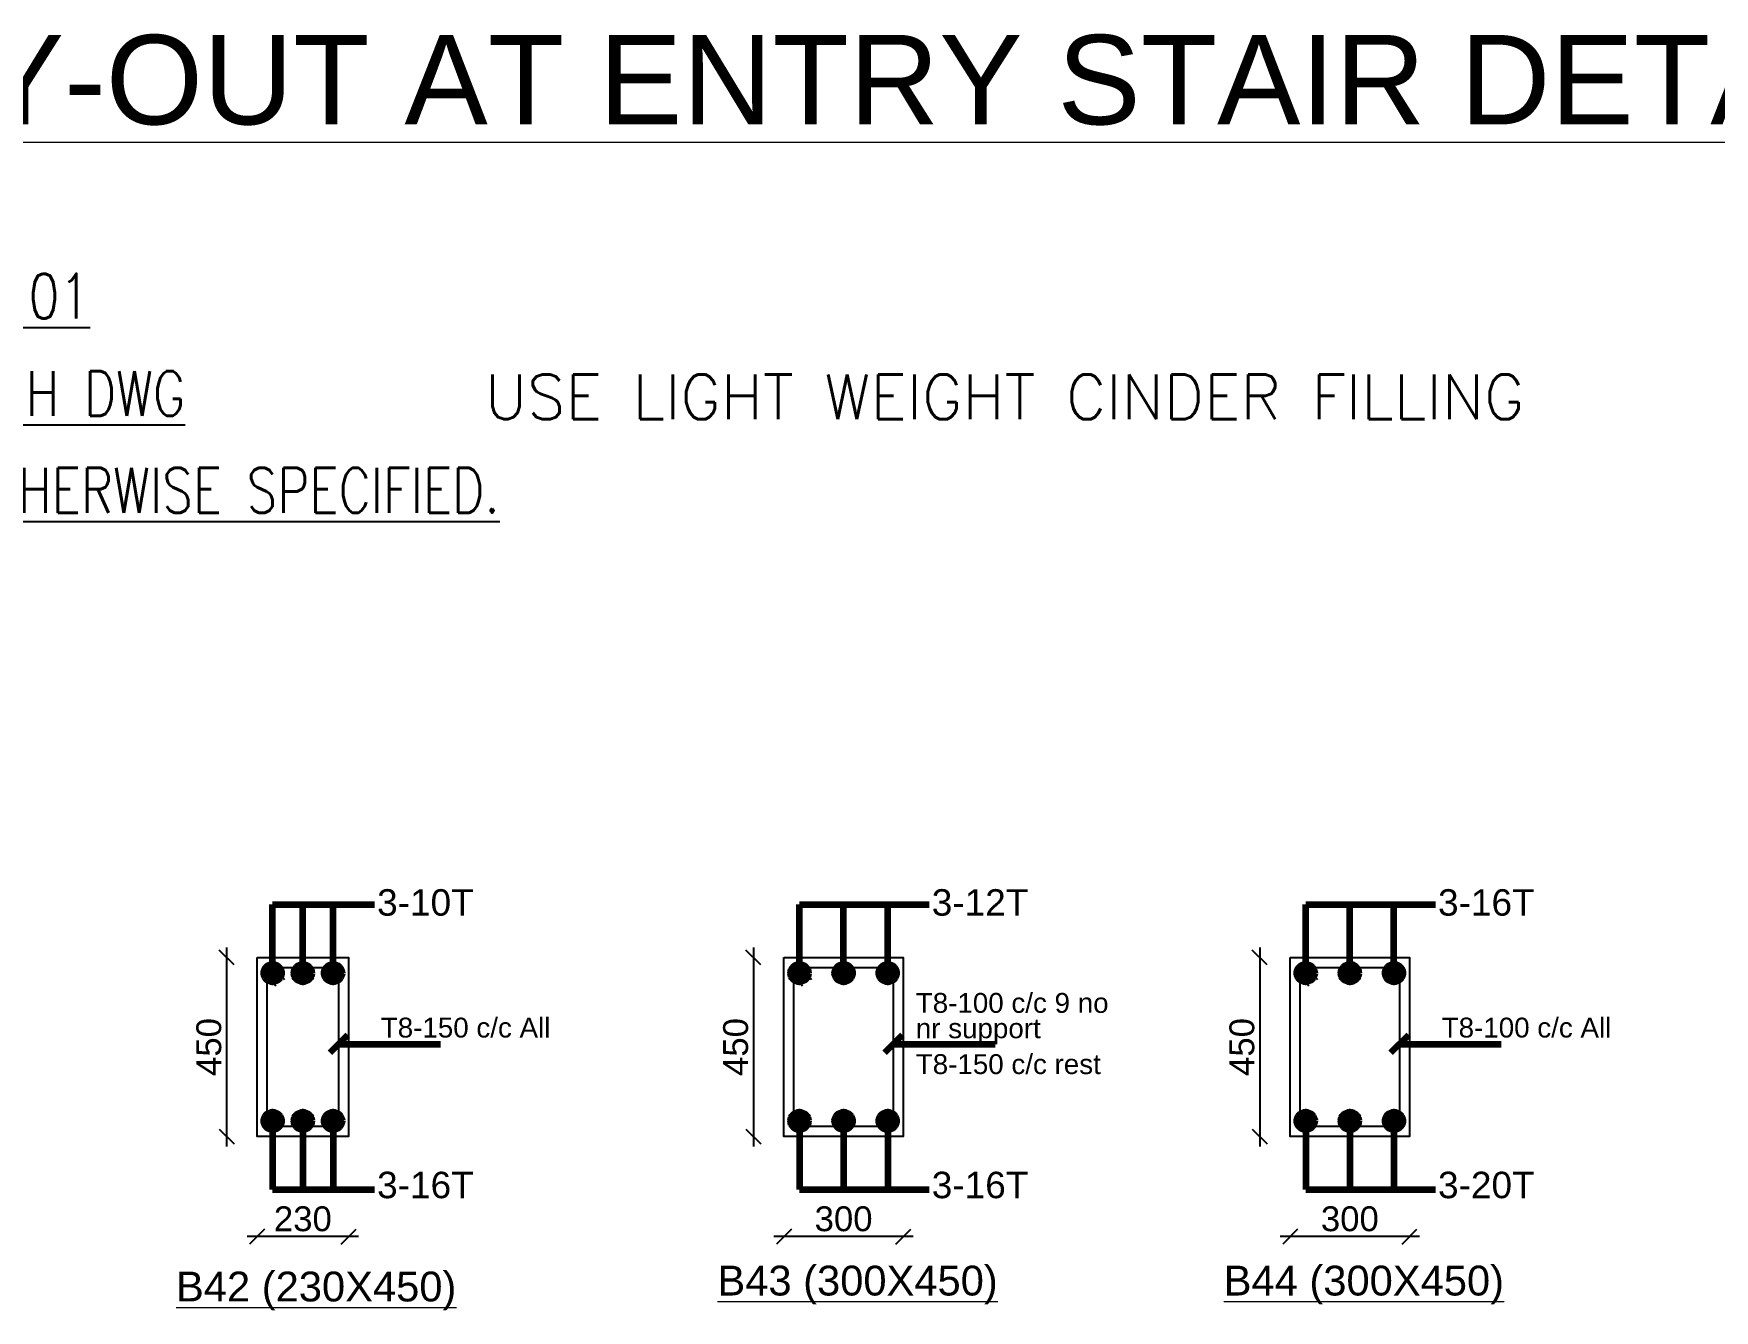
# Model space of a CAD drawing. Header units: millimetres. Extents: x 734227 to 886936, y 173033 to 234304.
# Drawn here: x 871889 to 880340, y 195394 to 201816 of the extents above; entities that cross this region are included whole.
import ezdxf
from ezdxf.enums import TextEntityAlignment as Align

# ---------------------------------------------------------------- set-up
doc = ezdxf.new("R2010")
doc.units = ezdxf.units.MM
doc.header["$LTSCALE"] = 1250
doc.linetypes.add('DOT', pattern=[0.25, 0, -0.25])
for name, color, linetype in [('DIM', 191, 'Continuous'), ('S- Text', 7, 'Continuous'), ('S-LEDDER', 191, 'Continuous'), ('S-TEXT', 7, 'Continuous'), ('STEEL', 1, 'Continuous')]:
    doc.layers.add(name, color=color, linetype=linetype)
for name, color, linetype, lineweight in [('s beam steel text', 7, 'Continuous', 18), ('S-BEAM', 150, 'Continuous', 25), ('S-L.S. NO', 1, 'Continuous', 20)]:
    doc.layers.add(name, color=color, linetype=linetype, lineweight=lineweight)
doc.styles.add('areal', font='arial.ttf')
doc.styles.add('arial', font='arial.ttf')
doc.styles.add('COMPLEX', font='arial.ttf')
doc.styles.add('DEEPAK', font='arial.ttf')
doc.styles.add('ROMANS', font='romans.shx')
doc.styles.add('RS', font='romans.shx', dxfattribs={"width": 0.9})
doc.dimstyles.new('KRUNAL-MM', dxfattribs={"dimtxt": 50, "dimasz": 35, "dimexe": 25, "dimexo": 0, "dimgap": 15, "dimtad": 1, "dimdec": 0, "dimzin": 0, "dimdsep": 46, "dimtxsty": 'RS', "dimblk": 'OBLIQUE', "dimcen": 0, "dimdle": 25, "dimclrd": 256, "dimclre": 256, "dimclrt": 7, "dimadec": 0, "dimazin": 0, "dimtfac": 1, "dimtdec": 0, "dimtix": 1, "dimtmove": 0, "dimatfit": 2, "dimfxl": 1, "dimtolj": 1, "dimtzin": 0, "dimlwd": -1, "dimlwe": -1, "dimarcsym": 0})
doc.dimstyles.new('pag', dxfattribs={"dimtxt": 180, "dimasz": 150, "dimexe": 100, "dimexo": 0, "dimgap": 50, "dimtad": 1, "dimdec": 0, "dimzin": 0, "dimdsep": 46, "dimtxsty": 'ROMANS', "dimblk": 'OBLIQUE', "dimcen": 0, "dimdle": 100, "dimclrd": 256, "dimclre": 256, "dimclrt": 256, "dimadec": 0, "dimazin": 0, "dimtfac": 1, "dimtdec": 0, "dimtmove": 2, "dimatfit": 3, "dimfxl": 1, "dimtolj": 1, "dimtzin": 0, "dimlwd": -1, "dimlwe": -1, "dimarcsym": 0})

# ---------------------------------------------------------------- blocks, each defined once
blk = doc.blocks.new('_Oblique')
at = {"color": 0, "linetype": 'ByBlock', "lineweight": -2}
blk.add_line((-0.5, -0.5), (0.5, 0.5), dxfattribs=at)
blk = doc.blocks.new('*D1887')
at = {"layer": 'Defpoints', "color": 0, "transparency": 16777216}
for p in [(875661.7, 197169), (875508.3, 196269), (875661.7, 196269)]:
    blk.add_point(p, dxfattribs=at)
at = {"layer": 'DIM', "linetype": 'DOT', "ltscale": 100, "transparency": 16777216}
for p, q in [((875661.7, 197169), (875458.3, 197169)), ((875661.7, 196269), (875458.3, 196269))]:
    blk.add_line(p, q, dxfattribs=at)
at = {"layer": 'DIM', "ltscale": 100, "transparency": 16777216}
blk.add_line((875508.3, 197219), (875508.3, 196219), dxfattribs=at)
at = {"layer": 'DIM', "transparency": 16777216, "xscale": 75, "yscale": 75, "zscale": 75}
for p, rotation in [((875508.3, 197169), 90), ((875508.3, 196269), 270)]:
    blk.add_blockref('_Oblique', p, dxfattribs=dict(at, rotation=rotation))
at = {"layer": 'DIM', "color": 7, "transparency": 16777216, "insert": (875419.5, 196719), "char_height": 125, "attachment_point": 5, "rotation": 90, "style": 'DEEPAK'}
blk.add_mtext('\\A1;450', dxfattribs=at)
blk = doc.blocks.new('*D1888')
at = {"layer": 'Defpoints', "color": 0, "transparency": 16777216}
for p in [(875661.7, 196269), (876261.7, 196269), (875661.7, 195765.4)]:
    blk.add_point(p, dxfattribs=at)
at = {"layer": 'DIM', "linetype": 'DOT', "ltscale": 100, "transparency": 16777216}
for p, q in [((875661.7, 196269), (875661.7, 195715.4)), ((876261.7, 196269), (876261.7, 195715.4))]:
    blk.add_line(p, q, dxfattribs=at)
at = {"layer": 'DIM', "ltscale": 100, "transparency": 16777216}
blk.add_line((876311.7, 195765.4), (875611.7, 195765.4), dxfattribs=at)
at = {"layer": 'DIM', "transparency": 16777216, "xscale": 75, "yscale": 75, "zscale": 75, "rotation": 180}
blk.add_blockref('_Oblique', (875661.7, 195765.4), dxfattribs=at)
at = {"layer": 'DIM', "transparency": 16777216, "xscale": 75, "yscale": 75, "zscale": 75}
blk.add_blockref('_Oblique', (876261.7, 195765.4), dxfattribs=at)
at = {"layer": 'DIM', "color": 7, "transparency": 16777216, "insert": (875961.7, 195854.2), "char_height": 125, "attachment_point": 5, "style": 'DEEPAK'}
blk.add_mtext('\\A1;300', dxfattribs=at)
blk = doc.blocks.new('*D1889')
at = {"layer": 'Defpoints', "color": 0, "transparency": 16777216}
for p in [(873012.9, 197169), (872859.5, 196269), (873012.9, 196269)]:
    blk.add_point(p, dxfattribs=at)
at = {"layer": 'DIM', "linetype": 'DOT', "ltscale": 100, "transparency": 16777216}
for p, q in [((873012.9, 197169), (872809.5, 197169)), ((873012.9, 196269), (872809.5, 196269))]:
    blk.add_line(p, q, dxfattribs=at)
at = {"layer": 'DIM', "ltscale": 100, "transparency": 16777216}
blk.add_line((872859.5, 197219), (872859.5, 196219), dxfattribs=at)
at = {"layer": 'DIM', "transparency": 16777216, "xscale": 75, "yscale": 75, "zscale": 75}
for p, rotation in [((872859.5, 197169), 90), ((872859.5, 196269), 270)]:
    blk.add_blockref('_Oblique', p, dxfattribs=dict(at, rotation=rotation))
at = {"layer": 'DIM', "color": 7, "transparency": 16777216, "insert": (872770.7, 196719), "char_height": 125, "attachment_point": 5, "rotation": 90, "style": 'DEEPAK'}
blk.add_mtext('\\A1;450', dxfattribs=at)
blk = doc.blocks.new('*D1890')
at = {"layer": 'Defpoints', "color": 0, "transparency": 16777216}
for p in [(873012.9, 196269), (873472.9, 196269), (873012.9, 195765.4)]:
    blk.add_point(p, dxfattribs=at)
at = {"layer": 'DIM', "linetype": 'DOT', "ltscale": 100, "transparency": 16777216}
for p, q in [((873012.9, 196269), (873012.9, 195715.4)), ((873472.9, 196269), (873472.9, 195715.4))]:
    blk.add_line(p, q, dxfattribs=at)
at = {"layer": 'DIM', "ltscale": 100, "transparency": 16777216}
blk.add_line((873522.9, 195765.4), (872962.9, 195765.4), dxfattribs=at)
at = {"layer": 'DIM', "transparency": 16777216, "xscale": 75, "yscale": 75, "zscale": 75, "rotation": 180}
blk.add_blockref('_Oblique', (873012.9, 195765.4), dxfattribs=at)
at = {"layer": 'DIM', "transparency": 16777216, "xscale": 75, "yscale": 75, "zscale": 75}
blk.add_blockref('_Oblique', (873472.9, 195765.4), dxfattribs=at)
at = {"layer": 'DIM', "color": 7, "transparency": 16777216, "insert": (873242.9, 195854.2), "char_height": 125, "attachment_point": 5, "style": 'DEEPAK'}
blk.add_mtext('\\A1;230', dxfattribs=at)
blk = doc.blocks.new('*D1891')
at = {"layer": 'Defpoints', "color": 0, "transparency": 16777216}
for p in [(878207.2, 197169), (878053.8, 196269), (878207.2, 196269)]:
    blk.add_point(p, dxfattribs=at)
at = {"layer": 'DIM', "linetype": 'DOT', "ltscale": 100, "transparency": 16777216}
for p, q in [((878207.2, 197169), (878003.8, 197169)), ((878207.2, 196269), (878003.8, 196269))]:
    blk.add_line(p, q, dxfattribs=at)
at = {"layer": 'DIM', "ltscale": 100, "transparency": 16777216}
blk.add_line((878053.8, 197219), (878053.8, 196219), dxfattribs=at)
at = {"layer": 'DIM', "transparency": 16777216, "xscale": 75, "yscale": 75, "zscale": 75}
for p, rotation in [((878053.8, 197169), 90), ((878053.8, 196269), 270)]:
    blk.add_blockref('_Oblique', p, dxfattribs=dict(at, rotation=rotation))
at = {"layer": 'DIM', "color": 7, "transparency": 16777216, "insert": (877965, 196719), "char_height": 125, "attachment_point": 5, "rotation": 90, "style": 'DEEPAK'}
blk.add_mtext('\\A1;450', dxfattribs=at)
blk = doc.blocks.new('*D1892')
at = {"layer": 'Defpoints', "color": 0, "transparency": 16777216}
for p in [(878207.2, 196269), (878807.2, 196269), (878207.2, 195765.4)]:
    blk.add_point(p, dxfattribs=at)
at = {"layer": 'DIM', "linetype": 'DOT', "ltscale": 100, "transparency": 16777216}
for p, q in [((878207.2, 196269), (878207.2, 195715.4)), ((878807.2, 196269), (878807.2, 195715.4))]:
    blk.add_line(p, q, dxfattribs=at)
at = {"layer": 'DIM', "ltscale": 100, "transparency": 16777216}
blk.add_line((878857.2, 195765.4), (878157.2, 195765.4), dxfattribs=at)
at = {"layer": 'DIM', "transparency": 16777216, "xscale": 75, "yscale": 75, "zscale": 75, "rotation": 180}
blk.add_blockref('_Oblique', (878207.2, 195765.4), dxfattribs=at)
at = {"layer": 'DIM', "transparency": 16777216, "xscale": 75, "yscale": 75, "zscale": 75}
blk.add_blockref('_Oblique', (878807.2, 195765.4), dxfattribs=at)
at = {"layer": 'DIM', "color": 7, "transparency": 16777216, "insert": (878507.2, 195854.2), "char_height": 125, "attachment_point": 5, "style": 'DEEPAK'}
blk.add_mtext('\\A1;300', dxfattribs=at)

msp = doc.modelspace()

# ---------------------------------------------------------------- hatches: boundary and pattern name
at = {"layer": 'STEEL', "linetype": 'ByBlock'}
h = msp.add_hatch(color=2, dxfattribs=at)
h.dxf.hatch_style = 1
edge = h.paths.add_edge_path()
edge.add_arc((873091, 197090.9), 28.1, 0, 360)
h = msp.add_hatch(color=2, dxfattribs=at)
h.dxf.hatch_style = 1
edge = h.paths.add_edge_path()
edge.add_arc((873091, 197090.9), 28.1, -180, 180, ccw=False)
h = msp.add_hatch(color=2, dxfattribs=at)
h.dxf.hatch_style = 1
edge = h.paths.add_edge_path()
edge.add_arc((873242.9, 197090.9), 28.1, -180, 180, ccw=False)
h = msp.add_hatch(color=2, dxfattribs=at)
h.dxf.hatch_style = 1
edge = h.paths.add_edge_path()
edge.add_arc((873242.9, 197090.9), 28.1, 0, 360)
h = msp.add_hatch(color=2, dxfattribs=at)
h.dxf.hatch_style = 1
edge = h.paths.add_edge_path()
edge.add_arc((873394.8, 197090.9), 28.1, -180, 180, ccw=False)
h = msp.add_hatch(color=2, dxfattribs=at)
h.dxf.hatch_style = 1
edge = h.paths.add_edge_path()
edge.add_arc((873394.8, 197090.9), 28.1, 0, 360)
h = msp.add_hatch(color=2, dxfattribs=at)
h.dxf.hatch_style = 1
edge = h.paths.add_edge_path()
edge.add_arc((875739.8, 197090.9), 28.1, 0, 360)
h = msp.add_hatch(color=2, dxfattribs=at)
h.dxf.hatch_style = 1
edge = h.paths.add_edge_path()
edge.add_arc((875739.8, 197090.9), 28.1, -180, 180, ccw=False)
h = msp.add_hatch(color=2, dxfattribs=at)
h.dxf.hatch_style = 1
edge = h.paths.add_edge_path()
edge.add_arc((875961.7, 197090.9), 28.1, -180, 180, ccw=False)
h = msp.add_hatch(color=2, dxfattribs=at)
h.dxf.hatch_style = 1
edge = h.paths.add_edge_path()
edge.add_arc((875961.7, 197090.9), 28.1, 0, 360)
h = msp.add_hatch(color=2, dxfattribs=at)
h.dxf.hatch_style = 1
edge = h.paths.add_edge_path()
edge.add_arc((876183.5, 197090.9), 28.1, -180, 180, ccw=False)
h = msp.add_hatch(color=2, dxfattribs=at)
h.dxf.hatch_style = 1
edge = h.paths.add_edge_path()
edge.add_arc((876183.5, 197090.9), 28.1, 0, 360)
h = msp.add_hatch(color=2, dxfattribs=at)
h.dxf.hatch_style = 1
edge = h.paths.add_edge_path()
edge.add_arc((878285.3, 197090.9), 28.1, 0, 360)
h = msp.add_hatch(color=2, dxfattribs=at)
h.dxf.hatch_style = 1
edge = h.paths.add_edge_path()
edge.add_arc((878285.3, 197090.9), 28.1, -180, 180, ccw=False)
h = msp.add_hatch(color=2, dxfattribs=at)
h.dxf.hatch_style = 1
edge = h.paths.add_edge_path()
edge.add_arc((878507.2, 197090.9), 28.1, -180, 180, ccw=False)
h = msp.add_hatch(color=2, dxfattribs=at)
h.dxf.hatch_style = 1
edge = h.paths.add_edge_path()
edge.add_arc((878507.2, 197090.9), 28.1, 0, 360)
h = msp.add_hatch(color=2, dxfattribs=at)
h.dxf.hatch_style = 1
edge = h.paths.add_edge_path()
edge.add_arc((878729, 197090.9), 28.1, -180, 180, ccw=False)
h = msp.add_hatch(color=2, dxfattribs=at)
h.dxf.hatch_style = 1
edge = h.paths.add_edge_path()
edge.add_arc((878729, 197090.9), 28.1, 0, 360)
h = msp.add_hatch(color=2, dxfattribs=at)
h.dxf.hatch_style = 1
edge = h.paths.add_edge_path()
edge.add_arc((873091, 196347.2), 28.1, 0, 360, ccw=False)
h = msp.add_hatch(color=2, dxfattribs=at)
h.dxf.hatch_style = 1
edge = h.paths.add_edge_path()
edge.add_arc((873091, 196347.2), 28.1, 180, 540)
h = msp.add_hatch(color=2, dxfattribs=at)
h.dxf.hatch_style = 1
edge = h.paths.add_edge_path()
edge.add_arc((873242.9, 196347.2), 28.1, 180, 540)
h = msp.add_hatch(color=2, dxfattribs=at)
h.dxf.hatch_style = 1
edge = h.paths.add_edge_path()
edge.add_arc((873242.9, 196347.2), 28.1, 0, 360, ccw=False)
h = msp.add_hatch(color=2, dxfattribs=at)
h.dxf.hatch_style = 1
edge = h.paths.add_edge_path()
edge.add_arc((873394.8, 196347.2), 28.1, 180, 540)
h = msp.add_hatch(color=2, dxfattribs=at)
h.dxf.hatch_style = 1
edge = h.paths.add_edge_path()
edge.add_arc((873394.8, 196347.2), 28.1, 0, 360, ccw=False)
h = msp.add_hatch(color=2, dxfattribs=at)
h.dxf.hatch_style = 1
edge = h.paths.add_edge_path()
edge.add_arc((875739.8, 196347.2), 28.1, 0, 360, ccw=False)
h = msp.add_hatch(color=2, dxfattribs=at)
h.dxf.hatch_style = 1
edge = h.paths.add_edge_path()
edge.add_arc((875739.8, 196347.2), 28.1, 180, 540)
h = msp.add_hatch(color=2, dxfattribs=at)
h.dxf.hatch_style = 1
edge = h.paths.add_edge_path()
edge.add_arc((875961.7, 196347.2), 28.1, 180, 540)
h = msp.add_hatch(color=2, dxfattribs=at)
h.dxf.hatch_style = 1
edge = h.paths.add_edge_path()
edge.add_arc((875961.7, 196347.2), 28.1, 0, 360, ccw=False)
h = msp.add_hatch(color=2, dxfattribs=at)
h.dxf.hatch_style = 1
edge = h.paths.add_edge_path()
edge.add_arc((876183.5, 196347.2), 28.1, 180, 540)
h = msp.add_hatch(color=2, dxfattribs=at)
h.dxf.hatch_style = 1
edge = h.paths.add_edge_path()
edge.add_arc((876183.5, 196347.2), 28.1, 0, 360, ccw=False)
h = msp.add_hatch(color=2, dxfattribs=at)
h.dxf.hatch_style = 1
edge = h.paths.add_edge_path()
edge.add_arc((878285.3, 196347.2), 28.1, 0, 360, ccw=False)
h = msp.add_hatch(color=2, dxfattribs=at)
h.dxf.hatch_style = 1
edge = h.paths.add_edge_path()
edge.add_arc((878285.3, 196347.2), 28.1, 180, 540)
h = msp.add_hatch(color=2, dxfattribs=at)
h.dxf.hatch_style = 1
edge = h.paths.add_edge_path()
edge.add_arc((878507.2, 196347.2), 28.1, 180, 540)
h = msp.add_hatch(color=2, dxfattribs=at)
h.dxf.hatch_style = 1
edge = h.paths.add_edge_path()
edge.add_arc((878507.2, 196347.2), 28.1, 0, 360, ccw=False)
h = msp.add_hatch(color=2, dxfattribs=at)
h.dxf.hatch_style = 1
edge = h.paths.add_edge_path()
edge.add_arc((878729, 196347.2), 28.1, 180, 540)
h = msp.add_hatch(color=2, dxfattribs=at)
h.dxf.hatch_style = 1
edge = h.paths.add_edge_path()
edge.add_arc((878729, 196347.2), 28.1, 0, 360, ccw=False)

# ---------------------------------------------------------------- linework, layer by layer
at = {"layer": 'S-BEAM', "color": 2}
for points in [[(873012.9, 197169), (873472.9, 197169), (873472.9, 196269), (873012.9, 196269)], [(875661.7, 197169), (876261.7, 197169), (876261.7, 196269), (875661.7, 196269)], [(878207.2, 197169), (878807.2, 197169), (878807.2, 196269), (878207.2, 196269)]]:
    msp.add_lwpolyline(points, close=True, dxfattribs=at)
at = {"layer": 'STEEL', "color": 2, "linetype": 'ByBlock'}
for points in [[(873106.3, 197024.4), (873069.6, 197072.6, -0.600629), (873091, 197119), (873394.8, 197119, -0.414214), (873422.9, 197090.9), (873422.9, 196347.2, -0.414214), (873394.8, 196319), (873091, 196319, -0.414214), (873062.9, 196347.2), (873062.9, 197090.9, -0.755938), (873115, 197105.7), (873150.9, 197058.4)], [(875755.1, 197024.4), (875718.4, 197072.6, -0.600629), (875739.8, 197119), (876183.5, 197119, -0.414214), (876211.7, 197090.9), (876211.7, 196347.2, -0.414214), (876183.5, 196319), (875739.8, 196319, -0.414214), (875711.7, 196347.2), (875711.7, 197090.9, -0.755938), (875763.7, 197105.7), (875799.7, 197058.4)], [(878300.6, 197024.4), (878263.9, 197072.6, -0.600629), (878285.3, 197119), (878729, 197119, -0.414214), (878757.2, 197090.9), (878757.2, 196347.2, -0.414214), (878729, 196319), (878285.3, 196319, -0.414214), (878257.2, 196347.2), (878257.2, 197090.9, -0.755938), (878309.2, 197105.7), (878345.2, 197058.4)]]:
    msp.add_lwpolyline(points, format="xyb", dxfattribs=at)
for centre in [(873091, 197090.9), (873091, 197090.9), (873242.9, 197090.9), (873242.9, 197090.9), (873394.8, 197090.9), (873394.8, 197090.9), (875739.8, 197090.9), (875739.8, 197090.9), (875961.7, 197090.9), (875961.7, 197090.9), (876183.5, 197090.9), (876183.5, 197090.9), (878285.3, 197090.9), (878285.3, 197090.9), (878507.2, 197090.9), (878507.2, 197090.9), (878729, 197090.9), (878729, 197090.9), (873091, 196347.2), (873091, 196347.2), (873242.9, 196347.2), (873242.9, 196347.2), (873394.8, 196347.2), (873394.8, 196347.2), (875739.8, 196347.2), (875739.8, 196347.2), (875961.7, 196347.2), (875961.7, 196347.2), (876183.5, 196347.2), (876183.5, 196347.2), (878285.3, 196347.2), (878285.3, 196347.2), (878507.2, 196347.2), (878507.2, 196347.2), (878729, 196347.2), (878729, 196347.2)]:
    msp.add_circle(centre, 28.1, dxfattribs=at)

# ---------------------------------------------------------------- texts
at = {"layer": 's beam steel text', "color": 2, "lineweight": 15, "style": 'areal'}
for s, height, p in [('3-10T', 133.16, (873616.2, 197379.6)), ('3-12T', 133.16, (876405, 197379.6)), ('3-16T', 133.16, (878950.5, 197379.6)), ('T8-100 c/c 9 no', 99.868, (876324.8, 196890.9)), ('T8-150 c/c All', 99.868, (873634.8, 196766.7)), ('nr support', 99.87, (876324.8, 196763.1)), ('T8-100 c/c All', 99.868, (878969, 196766.7)), ('T8-150 c/c rest', 99.868, (876324.8, 196582.9)), ('3-16T', 133.16, (873616.2, 195958.5)), ('3-16T', 133.16, (876405, 195958.5)), ('3-20T', 133.16, (878950.5, 195958.5))]:
    msp.add_text(s, height=height, dxfattribs=at).set_placement(p)
at = {"layer": 'S- Text', "color": 1, "lineweight": 0, "style": 'arial'}
msp.add_text('%%USTRUCTURAL LAY-OUT AT ENTRY STAIR DETAILS', height=450, dxfattribs=at).set_placement((866454.4, 201584.6), align=Align.MIDDLE_LEFT)
at = {"layer": 'S-L.S. NO', "color": 2, "style": 'COMPLEX'}
for s, p in [('%%UB42 (230X450)', (872605.3, 195439.3)), ('%%UB43 (300X450)', (875327.4, 195469.1)), ('%%UB44 (300X450)', (877872.9, 195469.1))]:
    msp.add_text(s, height=150, rotation=0, dxfattribs=at).set_placement(p)
at = {"layer": 'S-TEXT', "style": 'ROMANS', "width": 0.8}
for s, p in [('%%U* FOLLOW ALL DUCTILE DETAILS AS PER S-01', (866557.1, 200383.3)), ('%%U* CHECK ALL THE DIMENSIONS AS PER ARCH DWG', (866557.1, 199893.9)), ('%%U* ALL SLABS ARE 125mm THK. UNLESS OTHERWISE SPECIFIED.', (866557.1, 199406.4))]:
    msp.add_text(s, height=225, dxfattribs=at).set_placement(p)
at = {"layer": 'S-TEXT', "insert": (874158, 200101.6), "char_height": 225, "width": 14894.93, "attachment_point": 1, "style": 'ROMANS'}
msp.add_mtext('USE LIGHT WEIGHT CINDER FILLING  ', dxfattribs=at)

# ---------------------------------------------------------------- dimensions: what is measured, and where the dimension line sits
at = {"layer": 'DIM', "color": 2, "ltscale": 100}
for base, p1, p2, picture, middle in [((872859.5, 196269), (873012.9, 197169), (873012.9, 196269), '*D1889', (872770.7, 196719)), ((875508.3, 196269), (875661.7, 197169), (875661.7, 196269), '*D1887', (875419.5, 196719)), ((878053.8, 196269), (878207.2, 197169), (878207.2, 196269), '*D1891', (877965, 196719))]:
    dim = msp.add_linear_dim(base=base, p1=p1, p2=p2, angle=90, dimstyle='KRUNAL-MM', override={"dimtxt": 125, "dimasz": 75, "dimexe": 50, "dimgap": 25, "dimlfac": 0.5, "dimtxsty": 'DEEPAK', "dimdle": 50}, dxfattribs=at)
    dim.commit()
    dim.dimension.update_dxf_attribs({"geometry": picture, "text_midpoint": middle})
for base, p1, p2, picture, middle in [((873012.9, 195765.4), (873472.9, 196269), (873012.9, 196269), '*D1890', (873242.9, 195854.2)), ((875661.7, 195765.4), (876261.7, 196269), (875661.7, 196269), '*D1888', (875961.7, 195854.2)), ((878207.2, 195765.4), (878807.2, 196269), (878207.2, 196269), '*D1892', (878507.2, 195854.2))]:
    dim = msp.add_linear_dim(base=base, p1=p1, p2=p2, dimstyle='KRUNAL-MM', override={"dimtxt": 125, "dimasz": 75, "dimexe": 50, "dimgap": 25, "dimlfac": 0.5, "dimtxsty": 'DEEPAK', "dimdle": 50}, dxfattribs=at)
    dim.commit()
    dim.dimension.update_dxf_attribs({"geometry": picture, "text_midpoint": middle})

# ---------------------------------------------------------------- leaders
at = {"layer": 'S-LEDDER', "color": 2}
for points, override in [([(873091, 197090.9), (873091, 197436.2), (873602.8, 197436.2)], {"dimscale": 1, "dimtxt": 180, "dimasz": 90, "dimgap": 50, "dimtad": 1, "dimtxsty": 'ROMANS', "dimclrd": 256, "dimldrblk": 'DotBlank', "dimlwd": 65535}), ([(873242.9, 197090.9), (873242.9, 197436.2), (873602.8, 197436.2)], {"dimscale": 1, "dimtxt": 180, "dimasz": 90, "dimgap": 50, "dimtad": 1, "dimtxsty": 'ROMANS', "dimclrd": 256, "dimldrblk": 'DotBlank', "dimlwd": 65535}), ([(873394.8, 197090.9), (873394.8, 197436.2), (873602.8, 197436.2)], {"dimscale": 1, "dimtxt": 180, "dimasz": 90, "dimgap": 50, "dimtad": 1, "dimtxsty": 'ROMANS', "dimclrd": 256, "dimldrblk": 'DotBlank', "dimlwd": 65535}), ([(875739.8, 197090.9), (875739.8, 197436.2), (876391.6, 197436.2)], {"dimscale": 1, "dimtxt": 180, "dimasz": 90, "dimgap": 50, "dimtad": 1, "dimtxsty": 'ROMANS', "dimclrd": 256, "dimldrblk": 'DotBlank', "dimlwd": 65535}), ([(875961.7, 197090.9), (875961.7, 197436.2), (876391.6, 197436.2)], {"dimscale": 1, "dimtxt": 180, "dimasz": 90, "dimgap": 50, "dimtad": 1, "dimtxsty": 'ROMANS', "dimclrd": 256, "dimldrblk": 'DotBlank', "dimlwd": 65535}), ([(876183.5, 197090.9), (876183.5, 197436.2), (876391.6, 197436.2)], {"dimscale": 1, "dimtxt": 180, "dimasz": 90, "dimgap": 50, "dimtad": 1, "dimtxsty": 'ROMANS', "dimclrd": 256, "dimldrblk": 'DotBlank', "dimlwd": 65535}), ([(878285.3, 197090.9), (878285.3, 197436.2), (878937.1, 197436.2)], {"dimscale": 1, "dimtxt": 180, "dimasz": 90, "dimgap": 50, "dimtad": 1, "dimtxsty": 'ROMANS', "dimclrd": 256, "dimldrblk": 'DotBlank', "dimlwd": 65535}), ([(878507.2, 197090.9), (878507.2, 197436.2), (878937.1, 197436.2)], {"dimscale": 1, "dimtxt": 180, "dimasz": 90, "dimgap": 50, "dimtad": 1, "dimtxsty": 'ROMANS', "dimclrd": 256, "dimldrblk": 'DotBlank', "dimlwd": 65535}), ([(878729, 197090.9), (878729, 197436.2), (878937.1, 197436.2)], {"dimscale": 1, "dimtxt": 180, "dimasz": 90, "dimgap": 50, "dimtad": 1, "dimtxsty": 'ROMANS', "dimclrd": 256, "dimldrblk": 'DotBlank', "dimlwd": 65535}), ([(873422.9, 196734), (873934.4, 196734)], {"dimscale": 1, "dimtxt": 180, "dimasz": 90, "dimgap": 50, "dimtad": 1, "dimtxsty": 'ROMANS', "dimclrd": 256, "dimldrblk": 'Oblique', "dimlwd": 65535}), ([(876211.7, 196734), (876723.2, 196734)], {"dimscale": 1, "dimtxt": 180, "dimasz": 90, "dimgap": 50, "dimtad": 1, "dimtxsty": 'ROMANS', "dimclrd": 256, "dimldrblk": 'Oblique', "dimlwd": 65535}), ([(878757.2, 196734), (879268.7, 196734)], {"dimscale": 1, "dimtxt": 180, "dimasz": 90, "dimgap": 50, "dimtad": 1, "dimtxsty": 'ROMANS', "dimclrd": 256, "dimldrblk": 'Oblique', "dimlwd": 65535}), ([(873091, 196347.2), (873091, 196001.9), (873602.8, 196001.9)], {"dimscale": 1, "dimtxt": 180, "dimasz": 90, "dimgap": 50, "dimtad": 1, "dimtxsty": 'ROMANS', "dimclrd": 256, "dimldrblk": 'DotBlank', "dimlwd": 65535}), ([(873242.9, 196347.2), (873242.9, 196001.9), (873602.8, 196001.9)], {"dimscale": 1, "dimtxt": 180, "dimasz": 90, "dimgap": 50, "dimtad": 1, "dimtxsty": 'ROMANS', "dimclrd": 256, "dimldrblk": 'DotBlank', "dimlwd": 65535}), ([(873394.8, 196347.2), (873394.8, 196001.9), (873602.8, 196001.9)], {"dimscale": 1, "dimtxt": 180, "dimasz": 90, "dimgap": 50, "dimtad": 1, "dimtxsty": 'ROMANS', "dimclrd": 256, "dimldrblk": 'DotBlank', "dimlwd": 65535}), ([(875739.8, 196347.2), (875739.8, 196001.9), (876391.6, 196001.9)], {"dimscale": 1, "dimtxt": 180, "dimasz": 90, "dimgap": 50, "dimtad": 1, "dimtxsty": 'ROMANS', "dimclrd": 256, "dimldrblk": 'DotBlank', "dimlwd": 65535}), ([(875961.7, 196347.2), (875961.7, 196001.9), (876391.6, 196001.9)], {"dimscale": 1, "dimtxt": 180, "dimasz": 90, "dimgap": 50, "dimtad": 1, "dimtxsty": 'ROMANS', "dimclrd": 256, "dimldrblk": 'DotBlank', "dimlwd": 65535}), ([(876183.5, 196347.2), (876183.5, 196001.9), (876391.6, 196001.9)], {"dimscale": 1, "dimtxt": 180, "dimasz": 90, "dimgap": 50, "dimtad": 1, "dimtxsty": 'ROMANS', "dimclrd": 256, "dimldrblk": 'DotBlank', "dimlwd": 65535}), ([(878285.3, 196347.2), (878285.3, 196001.9), (878937.1, 196001.9)], {"dimscale": 1, "dimtxt": 180, "dimasz": 90, "dimgap": 50, "dimtad": 1, "dimtxsty": 'ROMANS', "dimclrd": 256, "dimldrblk": 'DotBlank', "dimlwd": 65535}), ([(878507.2, 196347.2), (878507.2, 196001.9), (878937.1, 196001.9)], {"dimscale": 1, "dimtxt": 180, "dimasz": 90, "dimgap": 50, "dimtad": 1, "dimtxsty": 'ROMANS', "dimclrd": 256, "dimldrblk": 'DotBlank', "dimlwd": 65535}), ([(878729, 196347.2), (878729, 196001.9), (878937.1, 196001.9)], {"dimscale": 1, "dimtxt": 180, "dimasz": 90, "dimgap": 50, "dimtad": 1, "dimtxsty": 'ROMANS', "dimclrd": 256, "dimldrblk": 'DotBlank', "dimlwd": 65535})]:
    msp.add_leader(points, dimstyle='pag', override=override, dxfattribs=at)

doc.saveas('drawing.dxf')
